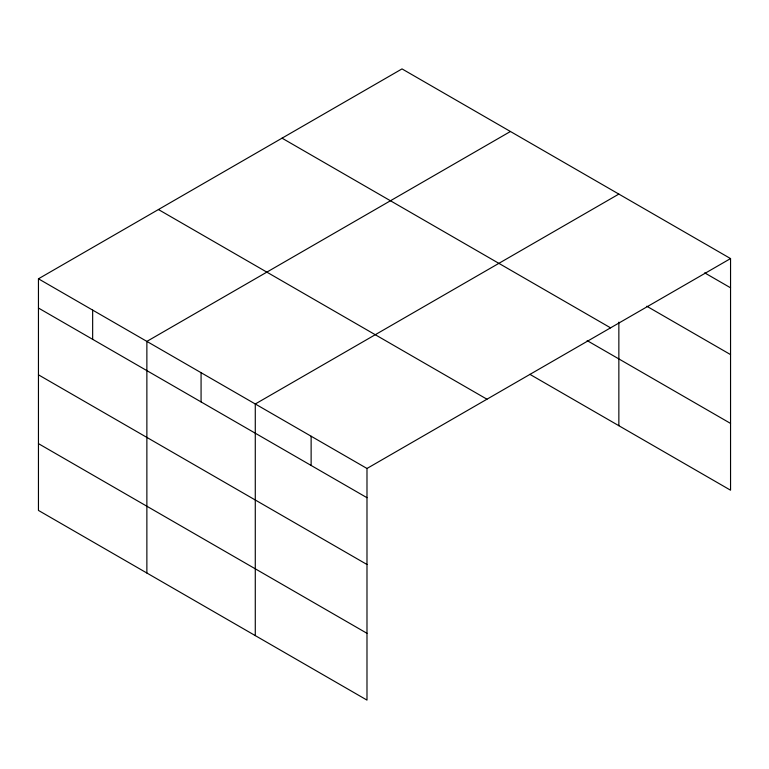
<?xml version="1.0" encoding="UTF-8"?>
<svg xmlns="http://www.w3.org/2000/svg" width="769" height="769" viewBox="0 0 769 769"><rect width="100%" height="100%" fill="white"/><g stroke="black" fill="none" stroke-linecap="round" stroke-linejoin="round"><path stroke-width="1.15" d="M38.45 278.801L366.986 468.475L366.986 700.098L38.45 510.424L38.45 278.801L402.014 68.902L730.55 258.576L730.55 490.199L529.87 374.33M510.433 131.489L146.869 341.398L146.869 573.02M618.853 194.086L255.279 403.985L255.279 635.607M366.986 468.475L730.55 258.576M704.692 272.87L730.55 287.798M646.777 306.225L730.55 354.596M282.04 138.17L610.576 327.844M587.141 340.609L730.55 423.411M158.424 209.533L486.96 399.207M38.45 308.033L366.986 497.706M38.45 374.82L366.986 564.494M38.45 443.636L366.986 633.31M618.853 322.134L618.853 425.709M311.128 436.234L311.128 465.466M201.074 372.696L201.074 401.918M92.655 310.099L92.655 339.331"/></g></svg>
